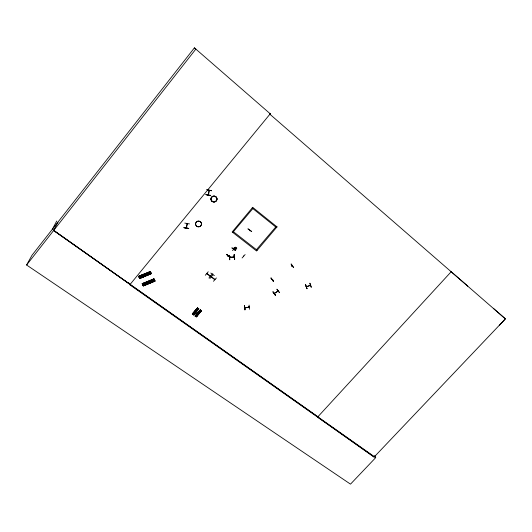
<?xml version="1.0" encoding="UTF-8"?>
<svg xmlns="http://www.w3.org/2000/svg" width="532" height="532" viewBox="0 0 532 532"><rect width="100%" height="100%" fill="white"/><g stroke="black" fill="none" stroke-linecap="round" stroke-linejoin="round"><path stroke-width="0.8" d="M210.725 195.364L205.984 194.546M186.306 227.643L186.233 227.836M187.204 223.965L187.045 223.4M208.484 194.965L209.302 190.383M148.641 283.45L147.663 281.448M183.992 227.729L188.727 228.454L183.999 227.63M147.457 283.995L146.48 281.933M146.413 284.374L145.429 282.372M145.223 284.866L144.245 282.864M144.438 285.192L143.454 283.19M145.076 276.095L144.086 274.073M153.954 278.954L154.978 281.135L143.308 285.95L142.184 283.642L142.463 284.174M143.886 276.587L142.895 274.559M142.829 277.079L141.845 275.004M141.638 277.564L140.648 275.496M140.847 277.844L139.856 275.822M151.108 273.096L139.364 277.904L151.095 273.056L151.361 273.574L139.643 278.389L151.361 273.548L150.383 271.526L138.579 276.281L139.716 278.608L151.361 273.548L139.657 278.336M138.666 276.314L138.925 276.979L150.583 271.912L150.396 271.52L138.593 276.308M277.544 291.051L277.751 291.39L277.804 290.871M272.324 279.699C272.77 279.652 272.736 279.313 272.77 279.619M292.101 265.707L291.795 266.106M205.984 194.665L210.692 195.676L205.99 194.626M184.006 227.696L188.727 228.454M187.231 223.646L186.273 227.962M187.217 223.6L186.473 227.876M189.505 223.919L184.764 223.088M208.285 194.931L209.089 190.237M209.974 276.088L210.06 275.909M211.337 277.079L211.822 277.205M306.312 286.502L306.758 286.761L306.605 286.396M214.496 279.413L214.768 279.519M310.449 285.039L310.548 285.371L310.349 285.026M227.902 256.058L228.341 255.892M233.994 248.677L234.16 249.142L234.033 248.81M249.594 230.735L249.674 230.176M235.61 250.605L231.925 247.978M210.778 273.042L214.356 275.649M243.383 255.905L243.596 256.151M273.548 281.508L271.034 277.99M271.034 278.076L273.588 281.495L271.014 278.096M306.365 286.708L310.488 285.199L310.03 285.192M310.528 285.358L306.459 286.848M244.76 307.689L245.225 307.602M245.259 307.629L244.713 307.529M248.73 307.197L249.162 307.13M229.671 257.468L230.183 257.415L229.698 257.641M233.774 257.056L234.253 256.976M57.948 222.137L31.96 255.313L26.6 264.996L350.495 484.147L375.712 457.626L53.612 230.542L58.028 221.984L194.413 47.853L270.289 113.848L269.943 114.274M56.711 221.039L52.355 229.339L130.121 284.387L128.385 282.605M227.909 256.125L228.068 255.679M228.295 255.732L228.035 256.218M234.1 248.803L233.801 249.149L234.226 248.77M274.645 293.179L274.432 293.691L274.273 293.325M278.043 291.177L277.904 290.851L278.003 291.21L274.219 293.418M212.96 274.14L212.534 274.326L212.733 273.847M228.308 255.972L228.168 255.639M232.038 247.852L235.643 250.585M26.6 264.996L195.823 49.117L194.413 47.853M277.019 226.851L256.584 250.998L232.165 231.965L252.727 207.327M232.524 250.625L235.516 247.161M192.471 314.099L197.631 307.975M192.544 314.153L197.545 307.948L192.318 313.993L197.877 308.221L192.704 314.266L192.318 313.993L197.458 307.922L198.828 308.919L193.655 314.957L193.276 314.685L198.602 308.753M198.502 308.64L193.296 314.698L198.636 308.7M192.398 314.006L193.595 314.858L198.735 308.806L193.688 314.977M200.724 310.203L195.51 316.267L195.098 315.975L200.265 309.943M195.171 316.008L200.404 309.976M195.33 316.141L200.551 310.109L195.41 316.174M196.049 316.666L201.276 310.635L196.295 316.839M196.202 316.773L201.289 310.668M200.637 310.209L200.245 309.93L201.508 310.801L196.301 316.846L195.091 315.968M196.275 316.826L201.495 310.814M205.299 275.257L208.231 271.766M206.822 273.375L206.795 273.734L206.862 273.401M248.012 228.933L251.722 231.566L248.052 228.873M226.486 254.442L230.216 257.009L226.506 254.402M211.842 274.492L208.95 278.003M249.821 230.436L249.368 230.469M233.787 248.916L233.954 249.255L234.266 248.883M212.654 275.104L209.874 278.575M245.119 254.569L242.093 257.98M213.472 281.275L216.404 277.943M451.502 271.393L317.591 417.101L374.069 457.088M499.482 325.172L505.4 318.868L493.29 308.287M275.377 295.433L273.029 291.862M273.009 291.875L275.583 295.307L273.009 291.975M276.959 289.235L279.473 292.6L276.953 289.228M277.93 291.031L274.279 293.571M291.23 263.998L293.691 267.463M291.835 266.08L292.154 265.814M272.75 279.586L272.224 279.579M305.448 284.899L307.011 288.756L305.607 284.76M291.064 264.098L293.491 267.609M272.417 279.852L272.278 279.493M138.726 276.58L150.443 271.692M150.529 271.872L138.859 276.813M138.839 276.773L150.596 271.965M138.925 276.973L150.656 272.125M139.391 277.957L151.174 273.155M151.248 273.375L139.517 278.209L139.364 277.904M142.184 283.656L153.894 278.861M154.14 279.347L142.376 284.041L142.529 284.341L154.134 279.3L153.948 278.908L142.27 283.782M154.134 279.3L142.396 284.081M154.905 280.916L143.234 285.764L142.968 285.272L154.646 280.444L154.912 280.969M154.779 280.723L143.115 285.564L154.726 280.577L142.962 285.258M154.852 280.876L143.234 285.737M143.308 285.95L154.965 281.115M311.267 287.187L309.85 283.204M244.853 307.656L249.175 307.144M244.933 309.744L244.514 305.601M244.9 309.83L244.52 305.674M244.514 305.594L244.966 309.837M229.864 259.742L229.472 255.267M214.828 279.712L211.384 277.099M309.95 283.25L311.213 287.22M310.203 285.485L310.056 285.132M248.77 306.984L248.836 307.37L249.175 306.977M249.428 309.278L249.096 305.109M235.417 249.827C240.258 246.143 230.163 246.835 235.417 249.84M234.446 259.197L234.166 254.868M234.286 257.003L229.724 257.275M233.887 257.249L234.14 256.836M234.339 254.848L234.718 259.244M229.738 257.654L229.684 257.328L234.16 257.056M244.866 307.842L249.149 307.31L249.076 306.944M201.276 310.635L201.588 310.907M200.551 310.109L195.178 315.988M210.226 276.321L206.788 273.667M53.646 230.469L317.89 416.775M192.923 313.395L194.113 314.246M195.703 315.376L196.887 316.227M195.969 312.058L194.772 311.207M198.742 314.046L197.552 313.195M194.253 311.819L195.444 312.636M197.033 313.807L198.217 314.658M194.985 313.222L193.788 312.37M197.02 308.567L198.21 309.425M199.793 310.562L200.983 311.413M206.888 273.548L210.366 275.982M214.915 279.353L211.397 276.76M226.466 254.363L230.05 257.195M252.773 207.42L277.072 226.951M451.176 271.746L467.734 286.083L467.422 285.81M198.416 308.627L198.815 308.912M197.465 307.928L197.864 308.214M142.523 284.341L154.207 279.513M154.007 279.101L142.31 283.908L154.081 279.253M276.341 226.306L256.431 249.674M275.756 226.991L252.141 208.025M306.937 288.69L305.634 284.74M292.035 265.694L292.248 266.027L291.775 265.874M374.654 455.452L375.712 457.626M149.193 272.018L150.177 274.04M152.75 279.4L153.721 281.408M252.84 208.591L232.83 232.404M257.116 250.206L233.408 231.719M234.1 248.67L234.28 249.003M233.821 256.863L233.787 257.209M248.73 307.031L248.836 307.37M245.112 307.436L245.272 307.769M244.8 307.469L244.873 307.862M230.097 257.288L230.043 257.242M197.751 315.163L196.567 314.352M229.252 255.36L229.631 259.756M194.772 311.865L195.444 311.945L194.772 311.865M197.545 313.847L198.217 313.927L197.545 313.847M206.868 189.685L211.576 190.762L206.862 189.685M234.612 248.058L234.925 249.129L236.048 248.81L235.743 247.739L234.612 248.058M270.236 113.808L269.897 114.234L505.4 318.868L374.176 456.981L129.808 284.766L270.236 113.808M234.532 259.257L234.093 254.801L234.532 259.257M194.459 313.794L193.262 312.942L194.459 313.833M197.232 315.775L196.042 314.931L197.239 315.815M196.674 226.2A2.966 2.86 -1.7 0 0 201.462 224.391A2.966 2.86 -1.7 0 0 197.452 221.299A2.966 2.86 -1.7 0 0 196.674 226.2A2.959 2.853 -1.7 0 0 201.455 224.391A2.959 2.853 -1.7 0 0 197.452 221.305A2.959 2.853 -1.7 0 0 196.674 226.193M212.095 201.302A2.979 2.913 -5.3 0 0 216.91 199.487A2.979 2.913 -5.3 0 0 212.906 196.315A2.999 2.933 -5.3 0 0 212.082 201.335A2.999 2.933 -5.3 0 0 216.936 199.507A2.999 2.933 -5.3 0 0 212.906 196.315A2.979 2.913 -5.3 0 0 212.088 201.302A2.979 2.913 -5.3 0 0 216.91 199.48A2.979 2.913 -5.3 0 0 212.906 196.315A2.979 2.913 -5.3 0 0 212.095 201.302"/></g></svg>
